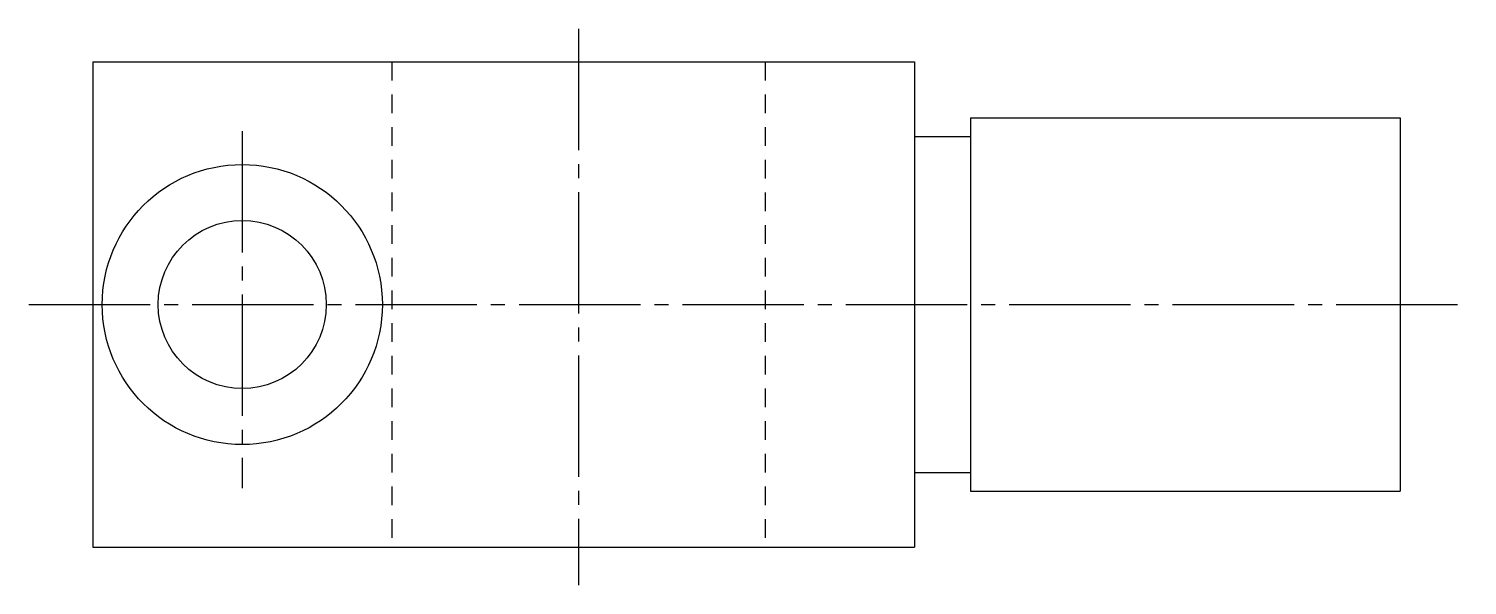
# Model space of a CAD drawing. Extents: x 11 to 171, y 10 to 148.
# Drawn here: x 132.06 to 170.57, y 133.46 to 148.36 of the extents above.
import ezdxf

# ---------------------------------------------------------------- set-up
doc = ezdxf.new("R2010")
doc.units = 0
doc.header["$LTSCALE"] = 0.25
doc.linetypes.add('CENTER', pattern=[17.5, 13, -1.5, 1.5, -1.5])
doc.linetypes.add('DASHED', pattern=[3.5, 2, -1.5])
doc.layers.get('0').update_dxf_attribs({"linetype": 'CONTINUOUS'})
doc.layers.add('CENTER', color=1, linetype='CENTER')

msp = doc.modelspace()

# ---------------------------------------------------------------- linework, layer by layer
for p, q in [((133.776, 147.474), (155.776, 147.474)), ((133.776, 147.474), (133.776, 134.474)), ((155.776, 147.474), (155.776, 134.474)), ((157.276, 145.974), (168.776, 145.974)), ((157.276, 145.974), (157.276, 135.974)), ((168.776, 145.974), (168.776, 135.974)), ((155.776, 145.474), (157.276, 145.474)), ((133.776, 144.224), (133.776, 144.224)), ((133.776, 140.974), (133.776, 140.974)), ((155.776, 136.474), (157.276, 136.474)), ((157.276, 135.974), (168.776, 135.974)), ((133.776, 134.474), (155.776, 134.474))]:
    msp.add_line(p, q)
at = {"color": 3, "linetype": 'DASHED'}
for p, q in [((141.776, 147.474), (141.776, 134.474)), ((151.776, 147.474), (151.776, 134.474))]:
    msp.add_line(p, q, dxfattribs=at)
for radius in [3.75, 2.25]:
    msp.add_circle((137.776, 140.974), radius)
at = {"layer": 'CENTER', "color": 1, "linetype": 'CENTER'}
for p, q in [((146.776, 148.358), (146.776, 133.458)), ((137.776, 145.62), (137.776, 136.054)), ((132.06, 140.974), (170.572, 140.974))]:
    msp.add_line(p, q, dxfattribs=at)

doc.saveas('drawing.dxf')
